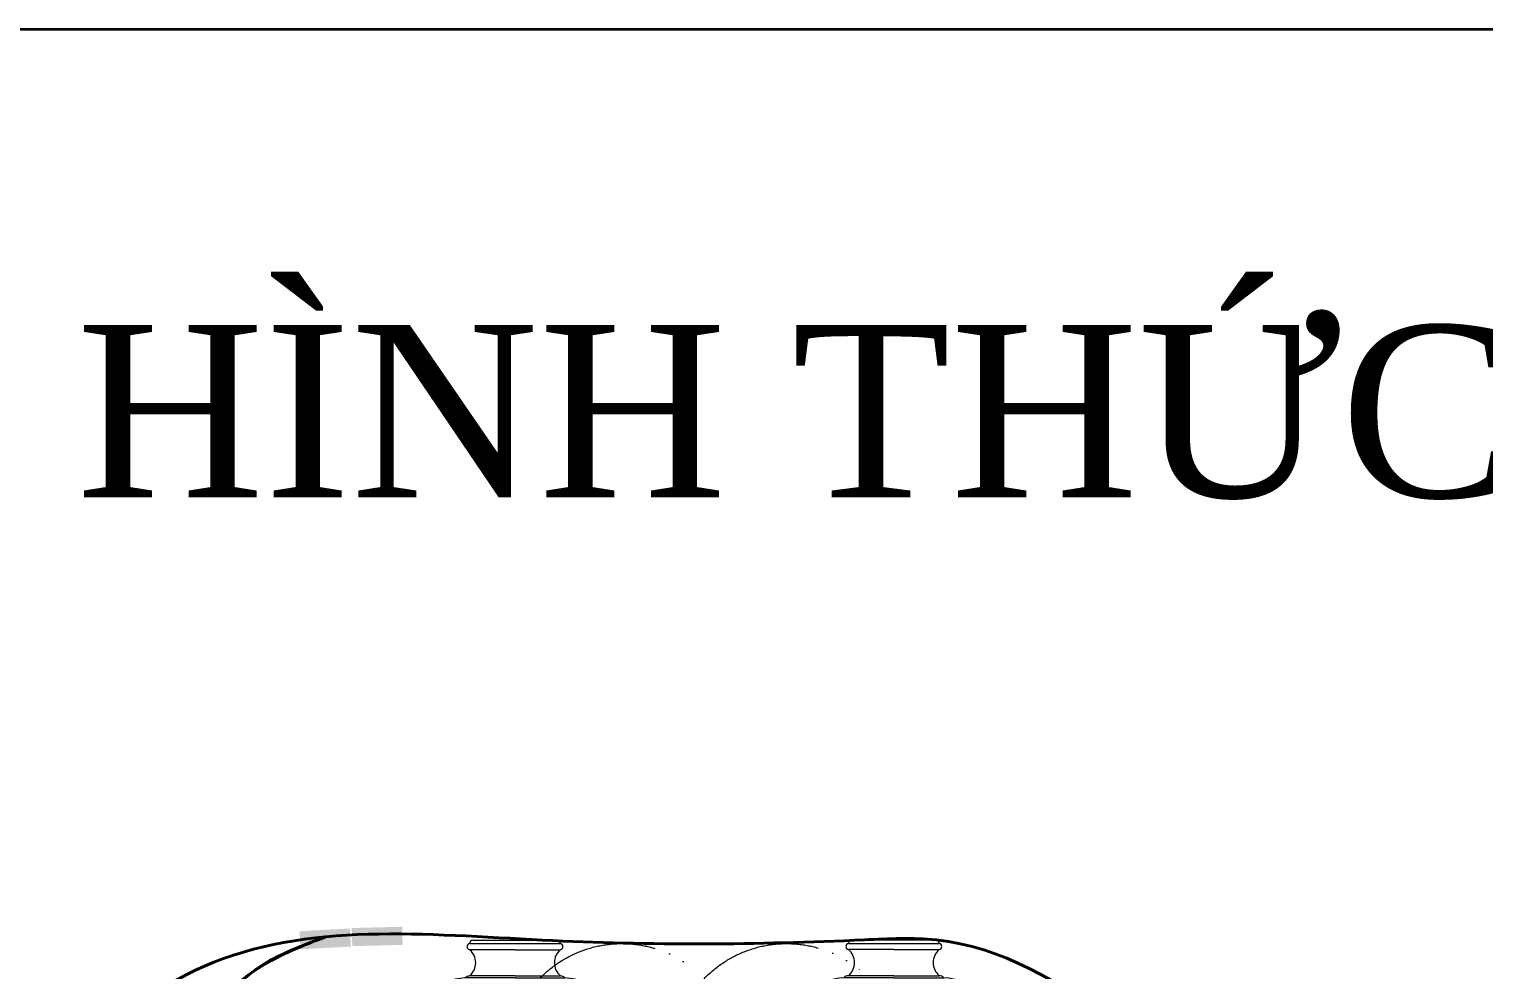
# Model space of a CAD drawing. Header units: millimetres. Extents: x 330554 to 656471, y 11007 to 130943.
# Drawn here: x 371801 to 373491, y 101628 to 102721 of the extents above; entities that cross this region are included whole.
import ezdxf
from ezdxf.enums import TextEntityAlignment as Align

# ---------------------------------------------------------------- set-up
doc = ezdxf.new("R2010")
doc.units = ezdxf.units.MM
doc.header["$LTSCALE"] = 6
doc.linetypes.add('ACAD_ISO06W100', pattern=[36, 24, -3, 0, -3, 0, -3, 0, -3])
for name, color, linetype, lineweight in [('dv01', 4, 'Continuous', 5), ('Netlon', 5, 'Continuous', 40), ('netlonkhungten', 32, 'Continuous', 35)]:
    doc.layers.add(name, color=color, linetype=linetype, lineweight=lineweight)
for name, color, linetype in [('Ghi chu', 3, 'Continuous'), ('tbi', 2, 'Continuous'), ('Xa', 63, 'Continuous')]:
    doc.layers.add(name, color=color, linetype=linetype)
doc.styles.add('Times New Roman', font='times.ttf')

# ---------------------------------------------------------------- blocks, each defined once
blk = doc.blocks.new('12m tren')
at = {"layer": 'dv01', "linetype": 'ACAD_ISO06W100', "lineweight": 5}
blk.add_arc((-4088.7, -32097.1), 132.6, 44.2232, 135.7768, dxfattribs=at)
blk = doc.blocks.new('su dung - 2')
at = {"layer": 'tbi', "color": 2, "lineweight": 9}
for p, q in [((-52.7, 231.3), (52.7, 231.3)), ((0, 224.2), (-52.7, 224.2)), ((-49.2, 235.4), (49.2, 235.4)), ((0, 224.2), (52.7, 224.2)), ((0, 191.4), (-58, 191.4)), ((0, 193.8), (-52.7, 193.8)), ((0, 193.8), (52.7, 193.8)), ((0, 191.4), (58, 191.4)), ((-97.2, 165.7), (0, 165.7)), ((97.2, 165.7), (0, 165.7)), ((-74.4, 118.2), (0, 118.2)), ((74.4, 118.2), (0, 118.2)), ((-13, 9), (-12, 62)), ((0, 62), (0, -120)), ((12, 62), (13, 9)), ((-17.7, 3), (17.7, 3)), ((-17.7, 2.8), (-17.7, 0.5)), ((-13, 9), (-17.6, 3.1)), ((-17.2, 0), (17.2, 0)), ((-13, 9), (13, 9)), ((-10, -73.9), (-10, 0)), ((10, -73.9), (10, 0)), ((13, 9), (17.6, 3.1)), ((17.7, 2.8), (17.7, 0.5)), ((-10, -35), (10, -35)), ((-8, -73.9), (-8, -35)), ((8, -73.9), (8, -35)), ((-17.7, -73.9), (-17.7, -82.5)), ((-17.7, -73.9), (17.7, -73.9)), ((-17.7, -82.5), (-17.7, -93)), ((17.7, -82.5), (-17.7, -82.5)), ((17.7, -73.9), (17.7, -82.5)), ((17.7, -82.5), (17.7, -93)), ((-12, -95.9), (12.6, -95.9)), ((-10, -120), (-10, -95.9)), ((-8, -120), (-8, -95.9)), ((-5.9, -85.4), (-5.9, -93)), ((6.9, -85.4), (6.9, -93)), ((8, -120), (8, -95.9)), ((10, -120), (10, -95.9)), ((-10, -120), (10, -120))]:
    blk.add_line(p, q, dxfattribs=at)
blk.add_lwpolyline([(-39.8, 118.2, -0.142789), (-53.9, 84.8, 0.008387), (-67.4, 71.4, 0.841616), (-64.4, 62), (0, 62), (64.4, 62, 0.841616), (67.4, 71.4, 0.008387), (53.9, 84.8, -0.142789), (39.8, 118.2)], format="xyb", dxfattribs=at)
for centre, radius, start, end in [((-52.1, 227.8), 3.57, 100.3889, 259.6111), ((-48.6, 231.3), 4.12, 98.4897, 180.3077), ((-65.7, 209), 20, 310.4497, 49.5503), ((65.7, 209), 20, 130.4497, 229.5503), ((48.6, 231.3), 4.12, 359.6923, 81.5103), ((52.1, 227.8), 3.57, 280.3889, 79.6111), ((-50.4, 94.3), 97.4, 94.4415, 121.4968), ((-52.9, 187.1), 6.69, 88.4025, 139.5225), ((52.9, 187.1), 6.69, 40.4775, 91.5975), ((50.4, 94.3), 97.4, 58.5032, 85.5585), ((-97.2, 172.2), 6.57, 128.4953, 270.0848), ((97.2, 172.2), 6.57, 269.9152, 51.5047), ((-98.7, 171.6), 47.6, 318.24, 352.8721), ((98.7, 171.6), 47.6, 187.1279, 221.76), ((-125.5, 200.3), 86.7, 303.7476, 315.8635), ((125.5, 200.3), 86.7, 224.1365, 236.2524), ((-75.1, 123.4), 5.25, 115.3847, 277.3944), ((75.1, 123.4), 5.25, 262.6056, 64.6153), ((-17.2, 2.8), 0.5, 141.9419, 180), ((-17.2, 0.5), 0.5, 180, 270), ((17.2, 0.5), 0.5, 270, 0), ((17.2, 2.8), 0.5, 0, 38.0581), ((-11.8, -90), 7.51, 38.1508, 141.8492), ((0.5, -91), 8.52, 41.4227, 138.5773), ((12.3, -89), 6.52, 33.9737, 146.0263), ((-11.8, -88.4), 7.51, 218.1508, 321.8492), ((0.5, -87.4), 8.52, 221.4227, 318.5773), ((12.3, -89.4), 6.52, 213.9737, 326.0263)]:
    blk.add_arc(centre, radius, start, end, dxfattribs=at)

msp = doc.modelspace()

# ---------------------------------------------------------------- hatches: boundary and pattern name
for points in [[(372173.794, 101676.569), (372174.938, 101655.561), (372116.465, 101652.376), (372115.321, 101673.385)], [(372234.542, 101678.569), (372235.083, 101657.536), (372176.542, 101656.033), (372176.002, 101677.065)]]:
    msp.add_hatch(color=256).paths.add_polyline_path(points)

# ---------------------------------------------------------------- linework, layer by layer
at = {"layer": 'Netlon'}
for points in [[(373404.129, 101424.348), (373268.562, 101449.244), (372854.762, 101663.342), (372771.446, 101663.342), (372397.23, 101663.101), (372004.804, 101632.822), (371691.389, 101441.076), (371428.542, 101430.833)], [(372145.629, 101666.868), (372094.326, 101645.509), (372046.595, 100789.709), (372475.175, 100289.623)], [(372145.629, 101666.868), (372086.892, 101641.94), (372187.183, 100787.732), (372475.175, 100289.623)]]:
    msp.add_spline(points, degree=3, dxfattribs=at)
msp.add_open_spline([(372145.629, 101666.868), (372119.477, 101656.947), (371844.508, 101552.639), (372411.446, 101012.133), (372392.492, 100605.544), (372456.484, 100362.993), (372475.175, 100289.623), (372475.175, 100289.623)], degree=3, knots=[0, 0, 0, 0, 79.30060598, 833.77431272, 1233.3151288, 1479.21089942, 1514.56333696, 1514.56333696, 1514.56333696, 1514.56333696], dxfattribs=at)
at = {"layer": 'netlonkhungten'}
msp.add_lwpolyline([(362419.365, 102720.835), (378909.39, 102720.835), (378909.39, 90775.621), (362419.365, 90775.621)], close=True, dxfattribs=at)

# ---------------------------------------------------------------- block references
at = {"layer": 'tbi', "color": 7, "xscale": -1}
for p, rotation in [((368615.154, 133650.098), 359.6179474626481), ((368378.345, 133595.572), 0.3820341674699179)]:
    msp.add_blockref('12m tren', p, dxfattribs=dict(at, rotation=rotation))
at = {"layer": 'Xa', "color": 0, "linetype": 'ByBlock'}
for p in [(372365.633, 101427.722), (372805.558, 101427.964)]:
    msp.add_blockref('su dung - 2', p, dxfattribs=at)

# ---------------------------------------------------------------- texts
at = {"layer": 'Ghi chu', "style": 'Times New Roman'}
msp.add_text('HÌNH THỨC TRỤ  036A/020 SAU ĐẤU NỐI', height=200, dxfattribs=at).set_placement((374721.467, 102177.157), align=Align.CENTER)

doc.saveas('drawing.dxf')
